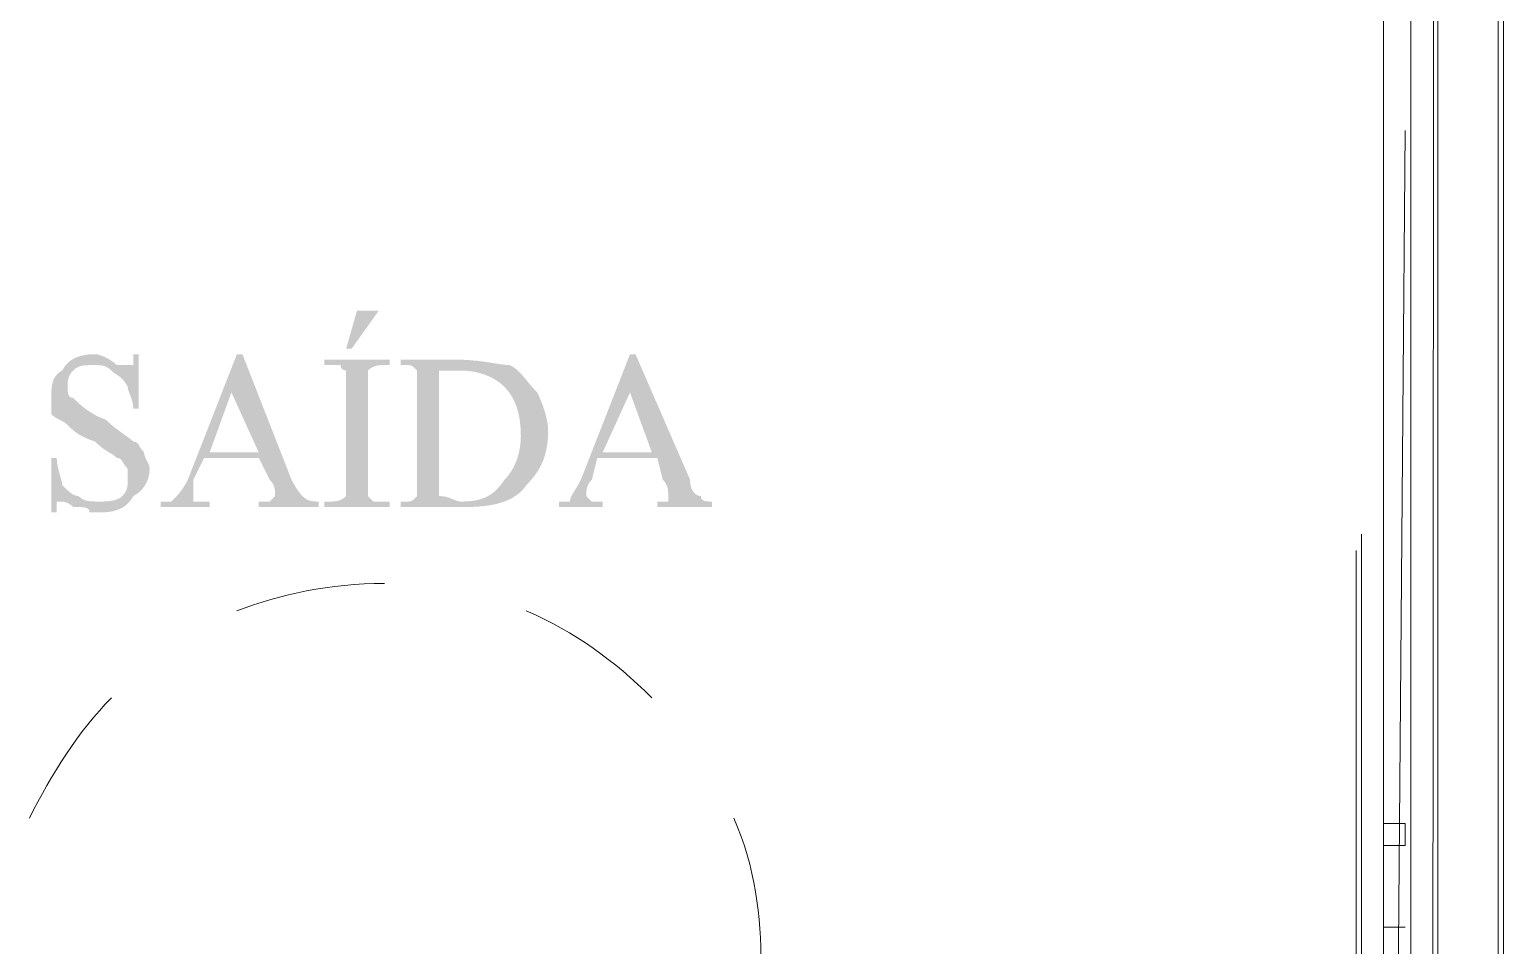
# Model space of a CAD drawing. Header units: metres. Extents: x 2999 to 3164, y 1641 to 1678.
# Drawn here: x 3006.2897 to 3006.7088, y 1650.4024 to 1650.6629 of the extents above; entities that cross this region are included whole.
import ezdxf

# ---------------------------------------------------------------- set-up
doc = ezdxf.new("R2010")
doc.units = ezdxf.units.M

msp = doc.modelspace()

# ---------------------------------------------------------------- hatches: boundary and pattern name
at = {"true_color": 0x000007}
h = msp.add_hatch(color=7, dxfattribs=at)
h.paths.add_polyline_path([(3006.32078, 1650.57053), (3006.32078, 1650.55501), (3006.31923, 1650.55501), (3006.31923, 1650.55501), (3006.31922, 1650.55539), (3006.3192, 1650.55575), (3006.31916, 1650.5561), (3006.31911, 1650.55644), (3006.31905, 1650.55676), (3006.31898, 1650.55707), (3006.31891, 1650.55737), (3006.31882, 1650.55765), (3006.31874, 1650.55793), (3006.31864, 1650.55819), (3006.31855, 1650.55845), (3006.31845, 1650.55869), (3006.31835, 1650.55893), (3006.31826, 1650.55916), (3006.31817, 1650.55939), (3006.31808, 1650.55961), (3006.31799, 1650.55982), (3006.31792, 1650.56003), (3006.31785, 1650.56023), (3006.31779, 1650.56043), (3006.31774, 1650.56063), (3006.31771, 1650.56083), (3006.31768, 1650.56102), (3006.31768, 1650.56122), (3006.31768, 1650.56122), (3006.31748, 1650.56159), (3006.31729, 1650.56193), (3006.31709, 1650.56224), (3006.3169, 1650.56253), (3006.31671, 1650.56279), (3006.31651, 1650.56303), (3006.31632, 1650.56326), (3006.31612, 1650.56346), (3006.31593, 1650.56364), (3006.31574, 1650.56382), (3006.31554, 1650.56398), (3006.31535, 1650.56413), (3006.31515, 1650.56427), (3006.31496, 1650.5644), (3006.31477, 1650.56454), (3006.31457, 1650.56466), (3006.31438, 1650.56479), (3006.31418, 1650.56493), (3006.31399, 1650.56506), (3006.3138, 1650.5652), (3006.3136, 1650.56535), (3006.31341, 1650.56551), (3006.31321, 1650.56569), (3006.31302, 1650.56587), (3006.31283, 1650.56606), (3006.31263, 1650.56623), (3006.31244, 1650.56638), (3006.31224, 1650.56653), (3006.31205, 1650.56665), (3006.31186, 1650.56677), (3006.31166, 1650.56687), (3006.31147, 1650.56696), (3006.31127, 1650.56704), (3006.31108, 1650.56712), (3006.31089, 1650.56718), (3006.31069, 1650.56723), (3006.3105, 1650.56727), (3006.3103, 1650.56731), (3006.31011, 1650.56734), (3006.30992, 1650.56737), (3006.30972, 1650.56739), (3006.30953, 1650.5674), (3006.30933, 1650.56741), (3006.30914, 1650.56742), (3006.30895, 1650.56742), (3006.30875, 1650.56742), (3006.30856, 1650.56742), (3006.30836, 1650.56742), (3006.30798, 1650.56742), (3006.30762, 1650.56742), (3006.30727, 1650.56742), (3006.30693, 1650.56742), (3006.30661, 1650.56741), (3006.3063, 1650.5674), (3006.30601, 1650.56739), (3006.30572, 1650.56737), (3006.30544, 1650.56734), (3006.30518, 1650.56731), (3006.30492, 1650.56727), (3006.30468, 1650.56723), (3006.30444, 1650.56718), (3006.30421, 1650.56712), (3006.30398, 1650.56704), (3006.30377, 1650.56696), (3006.30355, 1650.56687), (3006.30334, 1650.56677), (3006.30314, 1650.56665), (3006.30294, 1650.56653), (3006.30274, 1650.56638), (3006.30254, 1650.56623), (3006.30235, 1650.56606), (3006.30216, 1650.56587), (3006.30197, 1650.56568), (3006.3018, 1650.56548), (3006.30164, 1650.56529), (3006.3015, 1650.5651), (3006.30137, 1650.5649), (3006.30126, 1650.56471), (3006.30116, 1650.56451), (3006.30106, 1650.56432), (3006.30098, 1650.56413), (3006.30091, 1650.56393), (3006.30085, 1650.56374), (3006.3008, 1650.56354), (3006.30075, 1650.56335), (3006.30072, 1650.56316), (3006.30069, 1650.56296), (3006.30066, 1650.56277), (3006.30064, 1650.56257), (3006.30063, 1650.56238), (3006.30062, 1650.56219), (3006.30061, 1650.56199), (3006.30061, 1650.5618), (3006.3006, 1650.5616), (3006.3006, 1650.56141), (3006.3006, 1650.56122), (3006.3006, 1650.56102), (3006.3006, 1650.56083), (3006.30061, 1650.56064), (3006.30061, 1650.56045), (3006.30062, 1650.56026), (3006.30063, 1650.56008), (3006.30064, 1650.5599), (3006.30066, 1650.55972), (3006.30069, 1650.55955), (3006.30072, 1650.55939), (3006.30075, 1650.55923), (3006.3008, 1650.55908), (3006.30085, 1650.55894), (3006.30091, 1650.55881), (3006.30098, 1650.55869), (3006.30106, 1650.55857), (3006.30116, 1650.55847), (3006.30126, 1650.55838), (3006.30137, 1650.5583), (3006.3015, 1650.55823), (3006.30164, 1650.55818), (3006.3018, 1650.55814), (3006.30197, 1650.55812), (3006.30216, 1650.55811), (3006.30236, 1650.55791), (3006.30258, 1650.55769), (3006.30281, 1650.55746), (3006.30306, 1650.55722), (3006.30333, 1650.55697), (3006.30361, 1650.55671), (3006.30391, 1650.55644), (3006.30423, 1650.55616), (3006.30456, 1650.55588), (3006.3049, 1650.55559), (3006.30527, 1650.5553), (3006.30565, 1650.55501), (3006.30604, 1650.55472), (3006.30646, 1650.55443), (3006.30688, 1650.55414), (3006.30733, 1650.55386), (3006.30779, 1650.55358), (3006.30827, 1650.55331), (3006.30876, 1650.55305), (3006.30927, 1650.5528), (3006.30979, 1650.55255), (3006.31034, 1650.55232), (3006.31089, 1650.55211), (3006.31147, 1650.5519), (3006.31186, 1650.55152), (3006.31224, 1650.55116), (3006.31263, 1650.55081), (3006.31301, 1650.55047), (3006.31339, 1650.55015), (3006.31377, 1650.54984), (3006.31414, 1650.54955), (3006.31451, 1650.54926), (3006.31488, 1650.54899), (3006.31524, 1650.54872), (3006.31559, 1650.54847), (3006.31593, 1650.54822), (3006.31626, 1650.54798), (3006.31659, 1650.54775), (3006.31691, 1650.54752), (3006.31722, 1650.54731), (3006.31751, 1650.54709), (3006.3178, 1650.54688), (3006.31807, 1650.54668), (3006.31833, 1650.54648), (3006.31858, 1650.54628), (3006.31881, 1650.54609), (3006.31903, 1650.54589), (3006.31923, 1650.5457), (3006.31941, 1650.54569), (3006.31958, 1650.54567), (3006.31974, 1650.54563), (3006.31989, 1650.54557), (3006.32002, 1650.54551), (3006.32015, 1650.54543), (3006.32027, 1650.54534), (3006.32038, 1650.54524), (3006.32048, 1650.54512), (3006.32058, 1650.545), (3006.32068, 1650.54487), (3006.32078, 1650.54473), (3006.32088, 1650.54458), (3006.32097, 1650.54442), (3006.32108, 1650.54426), (3006.32118, 1650.54409), (3006.32129, 1650.54391), (3006.32141, 1650.54373), (3006.32154, 1650.54355), (3006.32167, 1650.54336), (3006.32182, 1650.54317), (3006.32197, 1650.54298), (3006.32214, 1650.54279), (3006.32233, 1650.54259), (3006.32234, 1650.5424), (3006.32236, 1650.5422), (3006.3224, 1650.54201), (3006.32245, 1650.54182), (3006.32251, 1650.54162), (3006.32257, 1650.54143), (3006.32265, 1650.54123), (3006.32273, 1650.54104), (3006.32282, 1650.54085), (3006.32291, 1650.54065), (3006.32301, 1650.54046), (3006.32311, 1650.54026), (3006.3232, 1650.54007), (3006.3233, 1650.53988), (3006.32339, 1650.53968), (3006.32348, 1650.53949), (3006.32356, 1650.53929), (3006.32364, 1650.5391), (3006.32371, 1650.53891), (3006.32377, 1650.53871), (3006.32382, 1650.53852), (3006.32385, 1650.53832), (3006.32388, 1650.53813), (3006.32388, 1650.53794), (3006.32387, 1650.53755), (3006.32385, 1650.53716), (3006.32381, 1650.53678), (3006.32375, 1650.53639), (3006.32368, 1650.53601), (3006.32359, 1650.53563), (3006.32349, 1650.53526), (3006.32337, 1650.53489), (3006.32323, 1650.53453), (3006.32307, 1650.53417), (3006.3229, 1650.53382), (3006.32272, 1650.53348), (3006.32252, 1650.53314), (3006.3223, 1650.53281), (3006.32206, 1650.5325), (3006.32181, 1650.53219), (3006.32155, 1650.53189), (3006.32126, 1650.53161), (3006.32097, 1650.53134), (3006.32065, 1650.53108), (3006.32032, 1650.53083), (3006.31997, 1650.5306), (3006.31961, 1650.53038), (3006.31923, 1650.53018), (3006.31903, 1650.5298), (3006.31881, 1650.52943), (3006.31857, 1650.52909), (3006.31832, 1650.52875), (3006.31806, 1650.52844), (3006.31777, 1650.52814), (3006.31747, 1650.52786), (3006.31716, 1650.52759), (3006.31683, 1650.52734), (3006.31648, 1650.52711), (3006.31612, 1650.52689), (3006.31574, 1650.52669), (3006.31534, 1650.5265), (3006.31493, 1650.52633), (3006.3145, 1650.52618), (3006.31405, 1650.52604), (3006.31359, 1650.52592), (3006.31312, 1650.52581), (3006.31262, 1650.52572), (3006.31211, 1650.52565), (3006.31159, 1650.52559), (3006.31105, 1650.52555), (3006.31049, 1650.52553), (3006.30992, 1650.52552), (3006.30973, 1650.52552), (3006.30956, 1650.52552), (3006.3094, 1650.52552), (3006.30925, 1650.52552), (3006.30912, 1650.52552), (3006.30899, 1650.52552), (3006.30888, 1650.52552), (3006.30877, 1650.52552), (3006.30866, 1650.52552), (3006.30856, 1650.52552), (3006.30846, 1650.52552), (3006.30836, 1650.52552), (3006.30827, 1650.52552), (3006.30817, 1650.52552), (3006.30807, 1650.52552), (3006.30796, 1650.52552), (3006.30785, 1650.52552), (3006.30773, 1650.52552), (3006.30761, 1650.52552), (3006.30747, 1650.52552), (3006.30733, 1650.52552), (3006.30717, 1650.52552), (3006.307, 1650.52552), (3006.30681, 1650.52552), (3006.3068, 1650.52571), (3006.30678, 1650.52588), (3006.30674, 1650.52603), (3006.30668, 1650.52618), (3006.30661, 1650.5263), (3006.30652, 1650.52642), (3006.30642, 1650.52652), (3006.30629, 1650.52661), (3006.30616, 1650.52669), (3006.306, 1650.52677), (3006.30583, 1650.52683), (3006.30565, 1650.52688), (3006.30545, 1650.52692), (3006.30523, 1650.52696), (3006.30499, 1650.52699), (3006.30474, 1650.52702), (3006.30448, 1650.52703), (3006.30419, 1650.52705), (3006.30389, 1650.52706), (3006.30358, 1650.52707), (3006.30325, 1650.52707), (3006.3029, 1650.52707), (3006.30254, 1650.52707), (3006.30216, 1650.52707), (3006.30196, 1650.52726), (3006.30177, 1650.52743), (3006.30158, 1650.52759), (3006.30139, 1650.52773), (3006.3012, 1650.52786), (3006.30102, 1650.52797), (3006.30084, 1650.52807), (3006.30066, 1650.52817), (3006.30049, 1650.52825), (3006.30033, 1650.52832), (3006.30017, 1650.52838), (3006.30002, 1650.52843), (3006.29988, 1650.52848), (3006.29975, 1650.52851), (3006.29962, 1650.52854), (3006.29951, 1650.52857), (3006.29941, 1650.52859), (3006.29932, 1650.5286), (3006.29924, 1650.52861), (3006.29917, 1650.52862), (3006.29912, 1650.52862), (3006.29908, 1650.52862), (3006.29906, 1650.52863), (3006.29905, 1650.52863), (3006.29904, 1650.52863), (3006.29902, 1650.52863), (3006.29899, 1650.52863), (3006.29894, 1650.52863), (3006.29888, 1650.52863), (3006.29881, 1650.52863), (3006.29873, 1650.52863), (3006.29865, 1650.52863), (3006.29856, 1650.52863), (3006.29847, 1650.52863), (3006.29837, 1650.52863), (3006.29828, 1650.52863), (3006.29818, 1650.52863), (3006.29808, 1650.52863), (3006.29799, 1650.52863), (3006.2979, 1650.52863), (3006.29782, 1650.52863), (3006.29774, 1650.52863), (3006.29767, 1650.52863), (3006.29761, 1650.52863), (3006.29757, 1650.52863), (3006.29753, 1650.52863), (3006.29751, 1650.52863), (3006.2975, 1650.52863), (3006.2975, 1650.52844), (3006.2975, 1650.52827), (3006.2975, 1650.52811), (3006.2975, 1650.52796), (3006.2975, 1650.52783), (3006.2975, 1650.5277), (3006.2975, 1650.52759), (3006.2975, 1650.52748), (3006.2975, 1650.52737), (3006.2975, 1650.52727), (3006.2975, 1650.52717), (3006.2975, 1650.52707), (3006.2975, 1650.52698), (3006.2975, 1650.52688), (3006.2975, 1650.52678), (3006.2975, 1650.52667), (3006.2975, 1650.52656), (3006.2975, 1650.52644), (3006.2975, 1650.52632), (3006.2975, 1650.52618), (3006.2975, 1650.52604), (3006.2975, 1650.52588), (3006.2975, 1650.52571), (3006.2975, 1650.52552), (3006.29595, 1650.52552), (3006.29595, 1650.54104), (3006.2975, 1650.54104), (3006.2975, 1650.54104), (3006.29751, 1650.54065), (3006.29753, 1650.54027), (3006.29757, 1650.53988), (3006.29761, 1650.5395), (3006.29767, 1650.53911), (3006.29774, 1650.53874), (3006.29782, 1650.53836), (3006.2979, 1650.53799), (3006.29799, 1650.53763), (3006.29808, 1650.53727), (3006.29818, 1650.53692), (3006.29828, 1650.53658), (3006.29837, 1650.53624), (3006.29847, 1650.53592), (3006.29856, 1650.5356), (3006.29865, 1650.53529), (3006.29873, 1650.535), (3006.29881, 1650.53471), (3006.29888, 1650.53444), (3006.29894, 1650.53418), (3006.29899, 1650.53393), (3006.29902, 1650.5337), (3006.29904, 1650.53348), (3006.29905, 1650.53328), (3006.29905, 1650.53328), (3006.29925, 1650.53309), (3006.29944, 1650.53289), (3006.29963, 1650.5327), (3006.29983, 1650.53251), (3006.30002, 1650.53233), (3006.30022, 1650.53214), (3006.30041, 1650.53196), (3006.3006, 1650.53179), (3006.3008, 1650.53162), (3006.30099, 1650.53145), (3006.30119, 1650.5313), (3006.30138, 1650.53115), (3006.30157, 1650.53101), (3006.30177, 1650.53087), (3006.30196, 1650.53075), (3006.30216, 1650.53064), (3006.30235, 1650.53053), (3006.30254, 1650.53044), (3006.30274, 1650.53037), (3006.30293, 1650.5303), (3006.30313, 1650.53025), (3006.30332, 1650.53021), (3006.30351, 1650.53019), (3006.30371, 1650.53018), (3006.3039, 1650.52999), (3006.3041, 1650.52982), (3006.30429, 1650.52966), (3006.30449, 1650.52952), (3006.30469, 1650.5294), (3006.3049, 1650.52928), (3006.3051, 1650.52918), (3006.30532, 1650.52909), (3006.30554, 1650.529), (3006.30576, 1650.52893), (3006.30599, 1650.52887), (3006.30623, 1650.52882), (3006.30648, 1650.52877), (3006.30673, 1650.52874), (3006.307, 1650.52871), (3006.30727, 1650.52868), (3006.30756, 1650.52866), (3006.30785, 1650.52865), (3006.30816, 1650.52864), (3006.30849, 1650.52863), (3006.30882, 1650.52863), (3006.30917, 1650.52863), (3006.30954, 1650.52863), (3006.30992, 1650.52863), (3006.31012, 1650.52863), (3006.31033, 1650.52863), (3006.31056, 1650.52863), (3006.31081, 1650.52863), (3006.31106, 1650.52864), (3006.31132, 1650.52865), (3006.31159, 1650.52866), (3006.31187, 1650.52868), (3006.31215, 1650.52871), (3006.31244, 1650.52874), (3006.31273, 1650.52877), (3006.31302, 1650.52882), (3006.31331, 1650.52887), (3006.3136, 1650.52893), (3006.31389, 1650.529), (3006.31417, 1650.52909), (3006.31445, 1650.52918), (3006.31472, 1650.52928), (3006.31498, 1650.5294), (3006.31523, 1650.52952), (3006.31547, 1650.52966), (3006.3157, 1650.52982), (3006.31592, 1650.52999), (3006.31612, 1650.53018), (3006.31631, 1650.53037), (3006.31648, 1650.53057), (3006.31664, 1650.53076), (3006.31678, 1650.53095), (3006.31691, 1650.53115), (3006.31702, 1650.53134), (3006.31712, 1650.53154), (3006.31722, 1650.53173), (3006.3173, 1650.53192), (3006.31737, 1650.53212), (3006.31743, 1650.53231), (3006.31748, 1650.53251), (3006.31753, 1650.5327), (3006.31756, 1650.53289), (3006.31759, 1650.53309), (3006.31762, 1650.53328), (3006.31764, 1650.53348), (3006.31765, 1650.53367), (3006.31766, 1650.53386), (3006.31767, 1650.53406), (3006.31767, 1650.53425), (3006.31767, 1650.53444), (3006.31768, 1650.53464), (3006.31768, 1650.53483), (3006.31768, 1650.53503), (3006.31768, 1650.53522), (3006.31768, 1650.53541), (3006.31768, 1650.5356), (3006.31768, 1650.53579), (3006.31768, 1650.53597), (3006.31768, 1650.53615), (3006.31768, 1650.53633), (3006.31768, 1650.5365), (3006.31768, 1650.53666), (3006.31768, 1650.53682), (3006.31768, 1650.53697), (3006.31768, 1650.53711), (3006.31768, 1650.53724), (3006.31768, 1650.53736), (3006.31768, 1650.53748), (3006.31768, 1650.53758), (3006.31768, 1650.53767), (3006.31768, 1650.53775), (3006.31768, 1650.53781), (3006.31768, 1650.53787), (3006.31768, 1650.53791), (3006.31768, 1650.53793), (3006.31768, 1650.53794), (3006.31749, 1650.53813), (3006.31732, 1650.53832), (3006.31716, 1650.53852), (3006.31701, 1650.53871), (3006.31688, 1650.53889), (3006.31675, 1650.53908), (3006.31664, 1650.53926), (3006.31653, 1650.53943), (3006.31642, 1650.5396), (3006.31632, 1650.53976), (3006.31622, 1650.53992), (3006.31612, 1650.54007), (3006.31603, 1650.54021), (3006.31593, 1650.54034), (3006.31583, 1650.54047), (3006.31572, 1650.54058), (3006.31561, 1650.54068), (3006.31549, 1650.54077), (3006.31537, 1650.54085), (3006.31523, 1650.54092), (3006.31509, 1650.54097), (3006.31493, 1650.54101), (3006.31476, 1650.54103), (3006.31457, 1650.54104), (3006.31438, 1650.54123), (3006.31418, 1650.5414), (3006.31399, 1650.54156), (3006.31379, 1650.54171), (3006.31359, 1650.54185), (3006.31338, 1650.54199), (3006.31317, 1650.54212), (3006.31296, 1650.54225), (3006.31274, 1650.54238), (3006.31252, 1650.54251), (3006.31229, 1650.54264), (3006.31205, 1650.54279), (3006.3118, 1650.54294), (3006.31155, 1650.5431), (3006.31128, 1650.54327), (3006.31101, 1650.54345), (3006.31072, 1650.54366), (3006.31042, 1650.54388), (3006.31012, 1650.54412), (3006.30979, 1650.54438), (3006.30946, 1650.54467), (3006.30911, 1650.54498), (3006.30874, 1650.54532), (3006.30836, 1650.5457), (3006.3078, 1650.54589), (3006.30726, 1650.54608), (3006.30676, 1650.54628), (3006.30628, 1650.54647), (3006.30583, 1650.54667), (3006.30541, 1650.54686), (3006.305, 1650.54705), (3006.30463, 1650.54725), (3006.30427, 1650.54744), (3006.30394, 1650.54764), (3006.30362, 1650.54783), (3006.30332, 1650.54802), (3006.30304, 1650.54822), (3006.30277, 1650.54841), (3006.30251, 1650.54861), (3006.30227, 1650.5488), (3006.30204, 1650.54899), (3006.30182, 1650.54919), (3006.3016, 1650.54938), (3006.30139, 1650.54958), (3006.30119, 1650.54977), (3006.30099, 1650.54996), (3006.3008, 1650.55016), (3006.3006, 1650.55035), (3006.30041, 1650.55054), (3006.30022, 1650.55071), (3006.30002, 1650.55087), (3006.29983, 1650.55101), (3006.29963, 1650.55115), (3006.29944, 1650.55127), (3006.29925, 1650.55139), (3006.29905, 1650.5515), (3006.29886, 1650.55161), (3006.29866, 1650.55171), (3006.29847, 1650.55181), (3006.29828, 1650.5519), (3006.29808, 1650.552), (3006.29789, 1650.5521), (3006.29769, 1650.5522), (3006.2975, 1650.55231), (3006.29731, 1650.55242), (3006.29711, 1650.55253), (3006.29692, 1650.55266), (3006.29672, 1650.5528), (3006.29653, 1650.55294), (3006.29634, 1650.5531), (3006.29614, 1650.55327), (3006.29595, 1650.55346), (3006.29595, 1650.55365), (3006.29595, 1650.55384), (3006.29595, 1650.55404), (3006.29595, 1650.55423), (3006.29595, 1650.55443), (3006.29595, 1650.55462), (3006.29595, 1650.55481), (3006.29595, 1650.55501), (3006.29595, 1650.5552), (3006.29595, 1650.5554), (3006.29595, 1650.55559), (3006.29595, 1650.55578), (3006.29595, 1650.55598), (3006.29595, 1650.55617), (3006.29595, 1650.55637), (3006.29595, 1650.55656), (3006.29595, 1650.55675), (3006.29595, 1650.55695), (3006.29595, 1650.55714), (3006.29595, 1650.55734), (3006.29595, 1650.55753), (3006.29595, 1650.55772), (3006.29595, 1650.55792), (3006.29595, 1650.55811), (3006.29595, 1650.5585), (3006.29595, 1650.55889), (3006.29595, 1650.55927), (3006.29596, 1650.55966), (3006.29598, 1650.56004), (3006.296, 1650.56042), (3006.29602, 1650.56079), (3006.29606, 1650.56116), (3006.29611, 1650.56152), (3006.29617, 1650.56188), (3006.29625, 1650.56223), (3006.29634, 1650.56257), (3006.29644, 1650.56291), (3006.29656, 1650.56324), (3006.29671, 1650.56355), (3006.29687, 1650.56386), (3006.29705, 1650.56416), (3006.29726, 1650.56444), (3006.29749, 1650.56471), (3006.29774, 1650.56497), (3006.29803, 1650.56522), (3006.29834, 1650.56545), (3006.29868, 1650.56567), (3006.29905, 1650.56587), (3006.29925, 1650.56625), (3006.29947, 1650.56662), (3006.29971, 1650.56696), (3006.29996, 1650.56729), (3006.30022, 1650.56761), (3006.30051, 1650.56791), (3006.30081, 1650.56819), (3006.30112, 1650.56846), (3006.30145, 1650.56871), (3006.3018, 1650.56894), (3006.30216, 1650.56916), (3006.30254, 1650.56936), (3006.30294, 1650.56955), (3006.30335, 1650.56972), (3006.30378, 1650.56987), (3006.30423, 1650.57001), (3006.30469, 1650.57013), (3006.30516, 1650.57024), (3006.30566, 1650.57033), (3006.30616, 1650.5704), (3006.30669, 1650.57046), (3006.30723, 1650.5705), (3006.30779, 1650.57052), (3006.30836, 1650.57053), (3006.30857, 1650.57052), (3006.30878, 1650.5705), (3006.30901, 1650.57046), (3006.30925, 1650.57041), (3006.30951, 1650.57034), (3006.30977, 1650.57026), (3006.31004, 1650.57017), (3006.31032, 1650.57007), (3006.3106, 1650.56995), (3006.31089, 1650.56983), (3006.31118, 1650.5697), (3006.31147, 1650.56956), (3006.31176, 1650.56941), (3006.31205, 1650.56925), (3006.31233, 1650.56909), (3006.31262, 1650.56892), (3006.31289, 1650.56874), (3006.31316, 1650.56856), (3006.31343, 1650.56838), (3006.31368, 1650.56819), (3006.31392, 1650.568), (3006.31415, 1650.56781), (3006.31437, 1650.56762), (3006.31457, 1650.56742), (3006.31476, 1650.56742), (3006.31493, 1650.56742), (3006.31509, 1650.56742), (3006.31523, 1650.56742), (3006.31537, 1650.56742), (3006.31549, 1650.56742), (3006.31561, 1650.56742), (3006.31572, 1650.56742), (3006.31583, 1650.56742), (3006.31593, 1650.56742), (3006.31603, 1650.56742), (3006.31612, 1650.56742), (3006.31622, 1650.56742), (3006.31632, 1650.56742), (3006.31642, 1650.56742), (3006.31653, 1650.56742), (3006.31664, 1650.56742), (3006.31675, 1650.56742), (3006.31688, 1650.56742), (3006.31701, 1650.56742), (3006.31716, 1650.56742), (3006.31732, 1650.56742), (3006.31749, 1650.56742), (3006.31768, 1650.56742), (3006.31768, 1650.56742), (3006.31768, 1650.56742), (3006.31768, 1650.56742), (3006.31768, 1650.56742), (3006.31769, 1650.56742), (3006.3177, 1650.56742), (3006.31771, 1650.56742), (3006.31773, 1650.56742), (3006.31776, 1650.56742), (3006.31779, 1650.56742), (3006.31782, 1650.56742), (3006.31787, 1650.56742), (3006.31792, 1650.56742), (3006.31798, 1650.56742), (3006.31805, 1650.56742), (3006.31814, 1650.56742), (3006.31823, 1650.56742), (3006.31833, 1650.56742), (3006.31845, 1650.56742), (3006.31857, 1650.56742), (3006.31871, 1650.56742), (3006.31887, 1650.56742), (3006.31904, 1650.56742), (3006.31923, 1650.56742), (3006.31923, 1650.56743), (3006.31923, 1650.56746), (3006.31923, 1650.56749), (3006.31923, 1650.56755), (3006.31923, 1650.56761), (3006.31923, 1650.56769), (3006.31923, 1650.56778), (3006.31923, 1650.56788), (3006.31923, 1650.568), (3006.31923, 1650.56812), (3006.31923, 1650.56825), (3006.31923, 1650.56839), (3006.31923, 1650.56854), (3006.31923, 1650.5687), (3006.31923, 1650.56886), (3006.31923, 1650.56903), (3006.31923, 1650.56921), (3006.31923, 1650.56939), (3006.31923, 1650.56957), (3006.31923, 1650.56976), (3006.31923, 1650.56995), (3006.31923, 1650.57014), (3006.31923, 1650.57033), (3006.31923, 1650.57053), (3006.32078, 1650.57053), (3006.31923, 1650.57053)])
h.paths.add_polyline_path([(3006.35492, 1650.54104), (3006.3394, 1650.54104), (3006.3363, 1650.53483), (3006.3363, 1650.53483), (3006.3363, 1650.53464), (3006.3363, 1650.53444), (3006.3363, 1650.53425), (3006.3363, 1650.53406), (3006.3363, 1650.53386), (3006.3363, 1650.53367), (3006.3363, 1650.53348), (3006.3363, 1650.53328), (3006.3363, 1650.53309), (3006.3363, 1650.53289), (3006.3363, 1650.5327), (3006.3363, 1650.53251), (3006.3363, 1650.53231), (3006.3363, 1650.53212), (3006.3363, 1650.53192), (3006.3363, 1650.53173), (3006.3363, 1650.53154), (3006.3363, 1650.53134), (3006.3363, 1650.53115), (3006.3363, 1650.53095), (3006.3363, 1650.53076), (3006.3363, 1650.53057), (3006.3363, 1650.53037), (3006.3363, 1650.53018), (3006.3363, 1650.53018), (3006.3363, 1650.53018), (3006.3363, 1650.53018), (3006.3363, 1650.53017), (3006.3363, 1650.53017), (3006.3363, 1650.53016), (3006.3363, 1650.53015), (3006.3363, 1650.53014), (3006.3363, 1650.53012), (3006.3363, 1650.5301), (3006.3363, 1650.53006), (3006.3363, 1650.53003), (3006.3363, 1650.52998), (3006.3363, 1650.52993), (3006.3363, 1650.52987), (3006.3363, 1650.5298), (3006.3363, 1650.52972), (3006.3363, 1650.52963), (3006.3363, 1650.52952), (3006.3363, 1650.52941), (3006.3363, 1650.52928), (3006.3363, 1650.52914), (3006.3363, 1650.52898), (3006.3363, 1650.52881), (3006.3363, 1650.52863), (3006.33648, 1650.52863), (3006.33666, 1650.52863), (3006.33682, 1650.52863), (3006.33697, 1650.52863), (3006.33711, 1650.52863), (3006.33724, 1650.52863), (3006.33738, 1650.52863), (3006.33751, 1650.52863), (3006.33764, 1650.52863), (3006.33777, 1650.52863), (3006.3379, 1650.52863), (3006.33804, 1650.52863), (3006.33819, 1650.52863), (3006.33835, 1650.52863), (3006.33853, 1650.52863), (3006.33871, 1650.52863), (3006.33892, 1650.52863), (3006.33914, 1650.52863), (3006.33938, 1650.52863), (3006.33964, 1650.52863), (3006.33993, 1650.52863), (3006.34024, 1650.52863), (3006.34058, 1650.52863), (3006.34095, 1650.52863), (3006.34095, 1650.52707), (3006.32699, 1650.52707), (3006.32699, 1650.52863), (3006.32699, 1650.52863), (3006.32718, 1650.52863), (3006.32737, 1650.52863), (3006.32757, 1650.52863), (3006.32776, 1650.52863), (3006.32794, 1650.52863), (3006.32813, 1650.52863), (3006.32831, 1650.52863), (3006.32848, 1650.52863), (3006.32865, 1650.52863), (3006.32881, 1650.52863), (3006.32897, 1650.52863), (3006.32912, 1650.52863), (3006.32926, 1650.52863), (3006.32939, 1650.52863), (3006.32952, 1650.52863), (3006.32963, 1650.52863), (3006.32973, 1650.52863), (3006.32982, 1650.52863), (3006.3299, 1650.52863), (3006.32997, 1650.52863), (3006.33002, 1650.52863), (3006.33006, 1650.52863), (3006.33008, 1650.52863), (3006.33009, 1650.52863), (3006.33009, 1650.52863), (3006.33028, 1650.52882), (3006.33048, 1650.52901), (3006.33067, 1650.52921), (3006.33087, 1650.52941), (3006.33106, 1650.52961), (3006.33125, 1650.52981), (3006.33145, 1650.53002), (3006.33164, 1650.53023), (3006.33184, 1650.53045), (3006.33203, 1650.53068), (3006.33222, 1650.53091), (3006.33242, 1650.53115), (3006.33261, 1650.53139), (3006.33281, 1650.53165), (3006.333, 1650.53191), (3006.33319, 1650.53219), (3006.33339, 1650.53247), (3006.33358, 1650.53277), (3006.33378, 1650.53308), (3006.33397, 1650.5334), (3006.33416, 1650.53374), (3006.33436, 1650.53409), (3006.33455, 1650.53445), (3006.33475, 1650.53483), (3006.34871, 1650.57053), (3006.35027, 1650.57053), (3006.36423, 1650.53483), (3006.36423, 1650.53483), (3006.36443, 1650.53445), (3006.36462, 1650.53409), (3006.36481, 1650.53374), (3006.365, 1650.53341), (3006.36519, 1650.5331), (3006.36537, 1650.5328), (3006.36555, 1650.53251), (3006.36573, 1650.53225), (3006.3659, 1650.532), (3006.36606, 1650.53176), (3006.36622, 1650.53154), (3006.36637, 1650.53134), (3006.36651, 1650.53116), (3006.36664, 1650.53099), (3006.36676, 1650.53083), (3006.36688, 1650.53069), (3006.36698, 1650.53057), (3006.36707, 1650.53047), (3006.36715, 1650.53038), (3006.36722, 1650.53031), (3006.36727, 1650.53025), (3006.36731, 1650.53021), (3006.36733, 1650.53019), (3006.36734, 1650.53018), (3006.36734, 1650.53018), (3006.36753, 1650.52999), (3006.36773, 1650.52982), (3006.36792, 1650.52966), (3006.36811, 1650.52952), (3006.36831, 1650.5294), (3006.3685, 1650.52928), (3006.3687, 1650.52918), (3006.36889, 1650.52909), (3006.36908, 1650.529), (3006.36928, 1650.52893), (3006.36947, 1650.52887), (3006.36967, 1650.52882), (3006.36986, 1650.52877), (3006.37005, 1650.52874), (3006.37025, 1650.52871), (3006.37044, 1650.52868), (3006.37064, 1650.52866), (3006.37083, 1650.52865), (3006.37102, 1650.52864), (3006.37122, 1650.52863), (3006.37141, 1650.52863), (3006.37161, 1650.52863), (3006.3718, 1650.52863), (3006.37199, 1650.52863), (3006.37199, 1650.52707), (3006.35492, 1650.52707), (3006.35492, 1650.52863), (3006.35492, 1650.52863), (3006.35512, 1650.52863), (3006.35531, 1650.52863), (3006.3555, 1650.52863), (3006.35569, 1650.52863), (3006.35588, 1650.52863), (3006.35606, 1650.52863), (3006.35624, 1650.52863), (3006.35642, 1650.52863), (3006.35659, 1650.52863), (3006.35675, 1650.52863), (3006.35691, 1650.52863), (3006.35706, 1650.52863), (3006.3572, 1650.52863), (3006.35733, 1650.52863), (3006.35745, 1650.52863), (3006.35757, 1650.52863), (3006.35767, 1650.52863), (3006.35776, 1650.52863), (3006.35784, 1650.52863), (3006.3579, 1650.52863), (3006.35796, 1650.52863), (3006.35799, 1650.52863), (3006.35802, 1650.52863), (3006.35803, 1650.52863), (3006.35803, 1650.52863), (3006.35821, 1650.52881), (3006.35838, 1650.52898), (3006.35854, 1650.52914), (3006.35868, 1650.52928), (3006.35881, 1650.52941), (3006.35892, 1650.52952), (3006.35903, 1650.52963), (3006.35912, 1650.52972), (3006.3592, 1650.5298), (3006.35927, 1650.52987), (3006.35933, 1650.52993), (3006.35938, 1650.52998), (3006.35943, 1650.53003), (3006.35947, 1650.53006), (3006.3595, 1650.5301), (3006.35952, 1650.53012), (3006.35954, 1650.53014), (3006.35955, 1650.53015), (3006.35956, 1650.53016), (3006.35957, 1650.53017), (3006.35957, 1650.53017), (3006.35958, 1650.53018), (3006.35958, 1650.53018), (3006.35958, 1650.53018), (3006.35958, 1650.53037), (3006.35958, 1650.53057), (3006.35957, 1650.53076), (3006.35957, 1650.53095), (3006.35956, 1650.53115), (3006.35955, 1650.53134), (3006.35954, 1650.53154), (3006.35952, 1650.53173), (3006.3595, 1650.53192), (3006.35947, 1650.53212), (3006.35943, 1650.53231), (3006.35938, 1650.53251), (3006.35933, 1650.5327), (3006.35927, 1650.53289), (3006.3592, 1650.53309), (3006.35912, 1650.53328), (3006.35903, 1650.53348), (3006.35892, 1650.53367), (3006.35881, 1650.53386), (3006.35868, 1650.53406), (3006.35854, 1650.53425), (3006.35838, 1650.53444), (3006.35821, 1650.53464), (3006.35803, 1650.53483), (3006.35492, 1650.54104), (3006.35803, 1650.53483)])
h.paths.add_polyline_path([(3006.35492, 1650.54259), (3006.34716, 1650.55966), (3006.34095, 1650.54259), (3006.35492, 1650.54259), (3006.34095, 1650.54259)])
h.paths.add_polyline_path([(3006.39217, 1650.52863), (3006.39217, 1650.52707), (3006.37355, 1650.52707), (3006.37355, 1650.52863), (3006.3751, 1650.52863), (3006.3751, 1650.52863), (3006.37529, 1650.52863), (3006.37549, 1650.52863), (3006.37568, 1650.52863), (3006.37587, 1650.52863), (3006.37607, 1650.52864), (3006.37626, 1650.52865), (3006.37646, 1650.52866), (3006.37665, 1650.52868), (3006.37684, 1650.52871), (3006.37704, 1650.52874), (3006.37723, 1650.52877), (3006.37743, 1650.52882), (3006.37762, 1650.52887), (3006.37781, 1650.52893), (3006.37801, 1650.529), (3006.3782, 1650.52909), (3006.3784, 1650.52918), (3006.37859, 1650.52928), (3006.37878, 1650.5294), (3006.37898, 1650.52952), (3006.37917, 1650.52966), (3006.37937, 1650.52982), (3006.37956, 1650.52999), (3006.37975, 1650.53018), (3006.37975, 1650.53018), (3006.37975, 1650.53019), (3006.37975, 1650.53021), (3006.37975, 1650.53025), (3006.37975, 1650.53031), (3006.37975, 1650.53038), (3006.37975, 1650.53047), (3006.37975, 1650.53057), (3006.37975, 1650.53069), (3006.37975, 1650.53083), (3006.37975, 1650.53099), (3006.37975, 1650.53116), (3006.37975, 1650.53134), (3006.37975, 1650.53154), (3006.37975, 1650.53176), (3006.37975, 1650.532), (3006.37975, 1650.53225), (3006.37975, 1650.53251), (3006.37975, 1650.5328), (3006.37975, 1650.5331), (3006.37975, 1650.53341), (3006.37975, 1650.53374), (3006.37975, 1650.53409), (3006.37975, 1650.53445), (3006.37975, 1650.53483), (3006.37975, 1650.56122), (3006.37975, 1650.56122), (3006.37975, 1650.56141), (3006.37975, 1650.5616), (3006.37975, 1650.5618), (3006.37975, 1650.56199), (3006.37975, 1650.56219), (3006.37975, 1650.56238), (3006.37975, 1650.56257), (3006.37975, 1650.56277), (3006.37975, 1650.56296), (3006.37975, 1650.56316), (3006.37975, 1650.56335), (3006.37975, 1650.56354), (3006.37975, 1650.56374), (3006.37975, 1650.56393), (3006.37975, 1650.56413), (3006.37975, 1650.56432), (3006.37975, 1650.56451), (3006.37975, 1650.56471), (3006.37975, 1650.5649), (3006.37975, 1650.5651), (3006.37975, 1650.56529), (3006.37975, 1650.56548), (3006.37975, 1650.56568), (3006.37975, 1650.56587), (3006.37975, 1650.56587), (3006.37975, 1650.56587), (3006.37972, 1650.56587), (3006.37969, 1650.56587), (3006.37964, 1650.56588), (3006.37958, 1650.56589), (3006.37951, 1650.5659), (3006.37943, 1650.56591), (3006.37935, 1650.56593), (3006.37926, 1650.56595), (3006.37917, 1650.56598), (3006.37907, 1650.56602), (3006.37898, 1650.56607), (3006.37888, 1650.56612), (3006.37878, 1650.56618), (3006.37869, 1650.56625), (3006.3786, 1650.56633), (3006.37852, 1650.56642), (3006.37844, 1650.56653), (3006.37838, 1650.56664), (3006.37832, 1650.56677), (3006.37827, 1650.56691), (3006.37823, 1650.56707), (3006.37821, 1650.56724), (3006.3782, 1650.56742), (3006.37802, 1650.56742), (3006.37784, 1650.56742), (3006.37769, 1650.56742), (3006.37754, 1650.56742), (3006.37741, 1650.56742), (3006.37728, 1650.56742), (3006.37716, 1650.56742), (3006.37705, 1650.56742), (3006.37695, 1650.56742), (3006.37684, 1650.56742), (3006.37675, 1650.56742), (3006.37665, 1650.56742), (3006.37655, 1650.56742), (3006.37645, 1650.56742), (3006.37635, 1650.56742), (3006.37625, 1650.56742), (3006.37614, 1650.56742), (3006.37602, 1650.56742), (3006.37589, 1650.56742), (3006.37576, 1650.56742), (3006.37561, 1650.56742), (3006.37545, 1650.56742), (3006.37528, 1650.56742), (3006.3751, 1650.56742), (3006.37355, 1650.56742), (3006.37355, 1650.56898), (3006.39217, 1650.56898), (3006.39217, 1650.56742), (3006.39062, 1650.56742), (3006.39062, 1650.56742), (3006.39042, 1650.56742), (3006.39023, 1650.56742), (3006.39003, 1650.56742), (3006.38984, 1650.56742), (3006.38965, 1650.56741), (3006.38945, 1650.5674), (3006.38926, 1650.56739), (3006.38906, 1650.56737), (3006.38887, 1650.56734), (3006.38868, 1650.56731), (3006.38848, 1650.56727), (3006.38829, 1650.56723), (3006.38809, 1650.56718), (3006.3879, 1650.56712), (3006.38771, 1650.56704), (3006.38751, 1650.56696), (3006.38732, 1650.56687), (3006.38712, 1650.56677), (3006.38693, 1650.56665), (3006.38674, 1650.56653), (3006.38654, 1650.56638), (3006.38635, 1650.56623), (3006.38615, 1650.56606), (3006.38596, 1650.56587), (3006.38596, 1650.56587), (3006.38596, 1650.56586), (3006.38596, 1650.56584), (3006.38596, 1650.5658), (3006.38596, 1650.56574), (3006.38596, 1650.56567), (3006.38596, 1650.56558), (3006.38596, 1650.56548), (3006.38596, 1650.56535), (3006.38596, 1650.56522), (3006.38596, 1650.56506), (3006.38596, 1650.56489), (3006.38596, 1650.56471), (3006.38596, 1650.56451), (3006.38596, 1650.56429), (3006.38596, 1650.56405), (3006.38596, 1650.5638), (3006.38596, 1650.56354), (3006.38596, 1650.56325), (3006.38596, 1650.56295), (3006.38596, 1650.56264), (3006.38596, 1650.56231), (3006.38596, 1650.56196), (3006.38596, 1650.5616), (3006.38596, 1650.56122), (3006.38596, 1650.53483), (3006.38596, 1650.53483), (3006.38596, 1650.53445), (3006.38596, 1650.53409), (3006.38596, 1650.53374), (3006.38596, 1650.53341), (3006.38596, 1650.5331), (3006.38596, 1650.5328), (3006.38596, 1650.53251), (3006.38596, 1650.53225), (3006.38596, 1650.532), (3006.38596, 1650.53176), (3006.38596, 1650.53154), (3006.38596, 1650.53134), (3006.38596, 1650.53116), (3006.38596, 1650.53099), (3006.38596, 1650.53083), (3006.38596, 1650.53069), (3006.38596, 1650.53057), (3006.38596, 1650.53047), (3006.38596, 1650.53038), (3006.38596, 1650.53031), (3006.38596, 1650.53025), (3006.38596, 1650.53021), (3006.38596, 1650.53019), (3006.38596, 1650.53018), (3006.38596, 1650.53018), (3006.38597, 1650.53017), (3006.38599, 1650.53015), (3006.38603, 1650.53011), (3006.38608, 1650.53006), (3006.38613, 1650.53), (3006.3862, 1650.52993), (3006.38628, 1650.52986), (3006.38636, 1650.52977), (3006.38645, 1650.52969), (3006.38654, 1650.52959), (3006.38664, 1650.5295), (3006.38674, 1650.5294), (3006.38683, 1650.5293), (3006.38693, 1650.52921), (3006.38702, 1650.52912), (3006.38711, 1650.52903), (3006.38719, 1650.52894), (3006.38727, 1650.52887), (3006.38734, 1650.5288), (3006.3874, 1650.52874), (3006.38745, 1650.52869), (3006.38748, 1650.52866), (3006.3875, 1650.52863), (3006.38751, 1650.52863), (3006.3877, 1650.52863), (3006.38787, 1650.52863), (3006.38803, 1650.52863), (3006.38817, 1650.52863), (3006.38831, 1650.52863), (3006.38843, 1650.52863), (3006.38855, 1650.52863), (3006.38866, 1650.52863), (3006.38877, 1650.52863), (3006.38887, 1650.52863), (3006.38897, 1650.52863), (3006.38906, 1650.52863), (3006.38916, 1650.52863), (3006.38926, 1650.52863), (3006.38936, 1650.52863), (3006.38947, 1650.52863), (3006.38958, 1650.52863), (3006.3897, 1650.52863), (3006.38982, 1650.52863), (3006.38996, 1650.52863), (3006.3901, 1650.52863), (3006.39026, 1650.52863), (3006.39043, 1650.52863), (3006.39062, 1650.52863), (3006.39217, 1650.52863), (3006.39062, 1650.52863)])
h.paths.add_polyline_path([(3006.38906, 1650.58294), (3006.38131, 1650.57208), (3006.37975, 1650.57208), (3006.38286, 1650.58294), (3006.38906, 1650.58294), (3006.38286, 1650.58294)])
h.paths.add_polyline_path([(3006.39527, 1650.52707), (3006.39527, 1650.52863), (3006.39682, 1650.52863), (3006.39682, 1650.52863), (3006.39701, 1650.52863), (3006.39718, 1650.52863), (3006.39734, 1650.52863), (3006.39749, 1650.52863), (3006.39762, 1650.52864), (3006.39775, 1650.52865), (3006.39786, 1650.52866), (3006.39797, 1650.52868), (3006.39808, 1650.52871), (3006.39818, 1650.52874), (3006.39828, 1650.52877), (3006.39838, 1650.52882), (3006.39847, 1650.52887), (3006.39857, 1650.52893), (3006.39867, 1650.529), (3006.39878, 1650.52909), (3006.39889, 1650.52918), (3006.39901, 1650.52928), (3006.39913, 1650.5294), (3006.39927, 1650.52952), (3006.39941, 1650.52966), (3006.39957, 1650.52982), (3006.39974, 1650.52999), (3006.39993, 1650.53018), (3006.39993, 1650.53018), (3006.39993, 1650.53019), (3006.39993, 1650.53021), (3006.39993, 1650.53025), (3006.39993, 1650.53031), (3006.39993, 1650.53038), (3006.39993, 1650.53047), (3006.39993, 1650.53057), (3006.39993, 1650.53069), (3006.39993, 1650.53083), (3006.39993, 1650.53099), (3006.39993, 1650.53116), (3006.39993, 1650.53134), (3006.39993, 1650.53154), (3006.39993, 1650.53176), (3006.39993, 1650.532), (3006.39993, 1650.53225), (3006.39993, 1650.53251), (3006.39993, 1650.5328), (3006.39993, 1650.5331), (3006.39993, 1650.53341), (3006.39993, 1650.53374), (3006.39993, 1650.53409), (3006.39993, 1650.53445), (3006.39993, 1650.53483), (3006.39993, 1650.56122), (3006.39993, 1650.56122), (3006.39993, 1650.5616), (3006.39993, 1650.56196), (3006.39993, 1650.56231), (3006.39993, 1650.56264), (3006.39993, 1650.56295), (3006.39993, 1650.56325), (3006.39993, 1650.56354), (3006.39993, 1650.5638), (3006.39993, 1650.56405), (3006.39993, 1650.56429), (3006.39993, 1650.56451), (3006.39993, 1650.56471), (3006.39993, 1650.56489), (3006.39993, 1650.56506), (3006.39993, 1650.56522), (3006.39993, 1650.56535), (3006.39993, 1650.56548), (3006.39993, 1650.56558), (3006.39993, 1650.56567), (3006.39993, 1650.56574), (3006.39993, 1650.5658), (3006.39993, 1650.56584), (3006.39993, 1650.56586), (3006.39993, 1650.56587), (3006.39993, 1650.56587), (3006.39974, 1650.56606), (3006.39957, 1650.56623), (3006.39941, 1650.56638), (3006.39927, 1650.56653), (3006.39913, 1650.56665), (3006.39901, 1650.56677), (3006.39889, 1650.56687), (3006.39878, 1650.56696), (3006.39867, 1650.56704), (3006.39857, 1650.56712), (3006.39847, 1650.56718), (3006.39838, 1650.56723), (3006.39828, 1650.56727), (3006.39818, 1650.56731), (3006.39808, 1650.56734), (3006.39797, 1650.56737), (3006.39786, 1650.56739), (3006.39775, 1650.5674), (3006.39762, 1650.56741), (3006.39749, 1650.56742), (3006.39734, 1650.56742), (3006.39718, 1650.56742), (3006.39701, 1650.56742), (3006.39682, 1650.56742), (3006.39527, 1650.56742), (3006.39527, 1650.56898), (3006.41079, 1650.56898), (3006.41079, 1650.56898), (3006.41175, 1650.56897), (3006.41267, 1650.56895), (3006.41356, 1650.56891), (3006.41442, 1650.56886), (3006.41525, 1650.5688), (3006.41605, 1650.56873), (3006.41683, 1650.56866), (3006.41757, 1650.56857), (3006.41829, 1650.56848), (3006.41899, 1650.56839), (3006.41966, 1650.5683), (3006.4203, 1650.5682), (3006.42092, 1650.5681), (3006.42151, 1650.56801), (3006.42208, 1650.56791), (3006.42263, 1650.56783), (3006.42316, 1650.56774), (3006.42367, 1650.56767), (3006.42416, 1650.5676), (3006.42462, 1650.56754), (3006.42507, 1650.56749), (3006.4255, 1650.56745), (3006.42592, 1650.56743), (3006.42631, 1650.56742), (3006.42631, 1650.56742), (3006.42669, 1650.56722), (3006.42706, 1650.567), (3006.42741, 1650.56677), (3006.42775, 1650.56653), (3006.42808, 1650.56627), (3006.4284, 1650.56599), (3006.42871, 1650.56571), (3006.42901, 1650.56541), (3006.42931, 1650.56511), (3006.42961, 1650.56479), (3006.4299, 1650.56446), (3006.43019, 1650.56413), (3006.43048, 1650.56378), (3006.43078, 1650.56343), (3006.43107, 1650.56307), (3006.43137, 1650.56271), (3006.43167, 1650.56234), (3006.43199, 1650.56197), (3006.43231, 1650.56159), (3006.43263, 1650.56121), (3006.43297, 1650.56083), (3006.43333, 1650.56044), (3006.43369, 1650.56005), (3006.43407, 1650.55966), (3006.43427, 1650.55927), (3006.43446, 1650.55886), (3006.43465, 1650.55843), (3006.43484, 1650.558), (3006.43503, 1650.55755), (3006.43521, 1650.55709), (3006.43539, 1650.55663), (3006.43557, 1650.55616), (3006.43574, 1650.55568), (3006.4359, 1650.5552), (3006.43606, 1650.55472), (3006.43621, 1650.55423), (3006.43635, 1650.55375), (3006.43648, 1650.55326), (3006.4366, 1650.55278), (3006.43672, 1650.55231), (3006.43682, 1650.55184), (3006.43691, 1650.55137), (3006.43699, 1650.55091), (3006.43705, 1650.55047), (3006.43711, 1650.55003), (3006.43714, 1650.54961), (3006.43717, 1650.5492), (3006.43718, 1650.5488), (3006.43717, 1650.54803), (3006.43714, 1650.54728), (3006.4371, 1650.54654), (3006.43704, 1650.54582), (3006.43696, 1650.54511), (3006.43686, 1650.54441), (3006.43674, 1650.54373), (3006.4366, 1650.54305), (3006.43644, 1650.54239), (3006.43625, 1650.54174), (3006.43605, 1650.54109), (3006.43582, 1650.54046), (3006.43556, 1650.53983), (3006.43528, 1650.53921), (3006.43498, 1650.5386), (3006.43465, 1650.53799), (3006.43429, 1650.53739), (3006.4339, 1650.5368), (3006.43349, 1650.5362), (3006.43304, 1650.53562), (3006.43257, 1650.53503), (3006.43207, 1650.53445), (3006.43153, 1650.53386), (3006.43097, 1650.53328), (3006.43056, 1650.53272), (3006.43013, 1650.53218), (3006.42966, 1650.53168), (3006.42916, 1650.5312), (3006.42864, 1650.53076), (3006.42808, 1650.53035), (3006.4275, 1650.52996), (3006.42689, 1650.5296), (3006.42625, 1650.52927), (3006.42558, 1650.52897), (3006.42489, 1650.52869), (3006.42418, 1650.52843), (3006.42344, 1650.5282), (3006.42268, 1650.52799), (3006.42189, 1650.52781), (3006.42108, 1650.52765), (3006.42025, 1650.52751), (3006.4194, 1650.52739), (3006.41853, 1650.52729), (3006.41764, 1650.52721), (3006.41673, 1650.52715), (3006.4158, 1650.52711), (3006.41486, 1650.52708), (3006.4139, 1650.52707), (3006.39527, 1650.52707), (3006.4139, 1650.52707)])
h.paths.add_polyline_path([(3006.40614, 1650.53018), (3006.40614, 1650.53018), (3006.40652, 1650.53017), (3006.40688, 1650.53015), (3006.40723, 1650.53011), (3006.40757, 1650.53006), (3006.40789, 1650.53), (3006.4082, 1650.52993), (3006.40849, 1650.52986), (3006.40878, 1650.52977), (3006.40906, 1650.52969), (3006.40932, 1650.52959), (3006.40958, 1650.5295), (3006.40982, 1650.5294), (3006.41006, 1650.5293), (3006.41029, 1650.52921), (3006.41052, 1650.52912), (3006.41073, 1650.52903), (3006.41095, 1650.52894), (3006.41116, 1650.52887), (3006.41136, 1650.5288), (3006.41156, 1650.52874), (3006.41176, 1650.52869), (3006.41196, 1650.52866), (3006.41215, 1650.52863), (3006.41234, 1650.52863), (3006.41234, 1650.52863), (3006.4131, 1650.52863), (3006.41383, 1650.52866), (3006.41453, 1650.5287), (3006.4152, 1650.52876), (3006.41585, 1650.52884), (3006.41647, 1650.52894), (3006.41706, 1650.52906), (3006.41763, 1650.5292), (3006.41818, 1650.52936), (3006.41871, 1650.52955), (3006.41922, 1650.52975), (3006.41972, 1650.52998), (3006.42019, 1650.53024), (3006.42066, 1650.53052), (3006.4211, 1650.53082), (3006.42154, 1650.53115), (3006.42197, 1650.53151), (3006.42238, 1650.5319), (3006.42279, 1650.53231), (3006.42319, 1650.53276), (3006.42359, 1650.53323), (3006.42398, 1650.53373), (3006.42437, 1650.53427), (3006.42476, 1650.53483), (3006.42514, 1650.53523), (3006.4255, 1650.53564), (3006.42585, 1650.53607), (3006.42618, 1650.53651), (3006.4265, 1650.53696), (3006.4268, 1650.53743), (3006.42708, 1650.53791), (3006.42735, 1650.5384), (3006.4276, 1650.5389), (3006.42783, 1650.53941), (3006.42805, 1650.53993), (3006.42825, 1650.54046), (3006.42844, 1650.541), (3006.42861, 1650.54154), (3006.42876, 1650.54209), (3006.4289, 1650.54265), (3006.42902, 1650.54321), (3006.42912, 1650.54378), (3006.42921, 1650.54435), (3006.42929, 1650.54493), (3006.42934, 1650.54551), (3006.42938, 1650.54609), (3006.42941, 1650.54667), (3006.42942, 1650.54725), (3006.42941, 1650.54802), (3006.42938, 1650.54877), (3006.42934, 1650.5495), (3006.42929, 1650.55022), (3006.42921, 1650.55093), (3006.42912, 1650.55161), (3006.42902, 1650.55228), (3006.4289, 1650.55294), (3006.42876, 1650.55358), (3006.42861, 1650.5542), (3006.42844, 1650.55481), (3006.42825, 1650.5554), (3006.42805, 1650.55597), (3006.42783, 1650.55653), (3006.4276, 1650.55707), (3006.42735, 1650.55759), (3006.42708, 1650.5581), (3006.4268, 1650.5586), (3006.4265, 1650.55907), (3006.42618, 1650.55953), (3006.42585, 1650.55998), (3006.4255, 1650.56041), (3006.42514, 1650.56082), (3006.42476, 1650.56122), (3006.42436, 1650.5616), (3006.42395, 1650.56196), (3006.42353, 1650.56231), (3006.42309, 1650.56264), (3006.42263, 1650.56295), (3006.42216, 1650.56325), (3006.42169, 1650.56354), (3006.4212, 1650.5638), (3006.42069, 1650.56405), (3006.42018, 1650.56429), (3006.41966, 1650.56451), (3006.41913, 1650.56471), (3006.4186, 1650.56489), (3006.41805, 1650.56506), (3006.4175, 1650.56522), (3006.41694, 1650.56535), (3006.41638, 1650.56548), (3006.41581, 1650.56558), (3006.41524, 1650.56567), (3006.41466, 1650.56574), (3006.41409, 1650.5658), (3006.41351, 1650.56584), (3006.41293, 1650.56586), (3006.41234, 1650.56587), (3006.41215, 1650.56587), (3006.41196, 1650.56587), (3006.41176, 1650.56587), (3006.41156, 1650.56587), (3006.41136, 1650.56587), (3006.41116, 1650.56587), (3006.41095, 1650.56587), (3006.41073, 1650.56587), (3006.41052, 1650.56587), (3006.41029, 1650.56587), (3006.41006, 1650.56587), (3006.40982, 1650.56587), (3006.40958, 1650.56587), (3006.40932, 1650.56587), (3006.40906, 1650.56587), (3006.40878, 1650.56587), (3006.40849, 1650.56587), (3006.4082, 1650.56587), (3006.40789, 1650.56587), (3006.40757, 1650.56587), (3006.40723, 1650.56587), (3006.40688, 1650.56587), (3006.40652, 1650.56587), (3006.40614, 1650.56587), (3006.40614, 1650.56587)])
h.paths.add_polyline_path([(3006.40614, 1650.53018), (3006.40614, 1650.56587)])
h.paths.add_polyline_path([(3006.46821, 1650.54104), (3006.45114, 1650.54104), (3006.44959, 1650.53483), (3006.44959, 1650.53483), (3006.4494, 1650.53464), (3006.44923, 1650.53444), (3006.44908, 1650.53425), (3006.44894, 1650.53406), (3006.44881, 1650.53386), (3006.44869, 1650.53367), (3006.44859, 1650.53348), (3006.4485, 1650.53328), (3006.44842, 1650.53309), (3006.44835, 1650.53289), (3006.44829, 1650.5327), (3006.44823, 1650.53251), (3006.44819, 1650.53231), (3006.44815, 1650.53212), (3006.44812, 1650.53192), (3006.4481, 1650.53173), (3006.44808, 1650.53154), (3006.44806, 1650.53134), (3006.44805, 1650.53115), (3006.44805, 1650.53095), (3006.44804, 1650.53076), (3006.44804, 1650.53057), (3006.44804, 1650.53037), (3006.44804, 1650.53018), (3006.44804, 1650.53018), (3006.44804, 1650.53018), (3006.44804, 1650.53018), (3006.44804, 1650.53017), (3006.44805, 1650.53017), (3006.44805, 1650.53016), (3006.44806, 1650.53015), (3006.44808, 1650.53014), (3006.4481, 1650.53012), (3006.44812, 1650.5301), (3006.44815, 1650.53006), (3006.44819, 1650.53003), (3006.44823, 1650.52998), (3006.44829, 1650.52993), (3006.44835, 1650.52987), (3006.44842, 1650.5298), (3006.4485, 1650.52972), (3006.44859, 1650.52963), (3006.44869, 1650.52952), (3006.44881, 1650.52941), (3006.44894, 1650.52928), (3006.44908, 1650.52914), (3006.44923, 1650.52898), (3006.4494, 1650.52881), (3006.44959, 1650.52863), (3006.4496, 1650.52863), (3006.44962, 1650.52863), (3006.44966, 1650.52863), (3006.44971, 1650.52863), (3006.44978, 1650.52863), (3006.44986, 1650.52863), (3006.44995, 1650.52863), (3006.45005, 1650.52863), (3006.45016, 1650.52863), (3006.45029, 1650.52863), (3006.45042, 1650.52863), (3006.45056, 1650.52863), (3006.45071, 1650.52863), (3006.45087, 1650.52863), (3006.45103, 1650.52863), (3006.4512, 1650.52863), (3006.45138, 1650.52863), (3006.45155, 1650.52863), (3006.45174, 1650.52863), (3006.45193, 1650.52863), (3006.45212, 1650.52863), (3006.45231, 1650.52863), (3006.4525, 1650.52863), (3006.45269, 1650.52863), (3006.45269, 1650.52707), (3006.44028, 1650.52707), (3006.44028, 1650.52863), (3006.44028, 1650.52863), (3006.44047, 1650.52863), (3006.44064, 1650.52863), (3006.44079, 1650.52863), (3006.44094, 1650.52863), (3006.44107, 1650.52863), (3006.4412, 1650.52863), (3006.44132, 1650.52863), (3006.44143, 1650.52863), (3006.44153, 1650.52863), (3006.44164, 1650.52863), (3006.44173, 1650.52863), (3006.44183, 1650.52863), (3006.44193, 1650.52863), (3006.44203, 1650.52863), (3006.44213, 1650.52863), (3006.44223, 1650.52863), (3006.44234, 1650.52863), (3006.44246, 1650.52863), (3006.44259, 1650.52863), (3006.44272, 1650.52863), (3006.44287, 1650.52863), (3006.44303, 1650.52863), (3006.4432, 1650.52863), (3006.44338, 1650.52863), (3006.44338, 1650.52863), (3006.44339, 1650.52882), (3006.44341, 1650.52901), (3006.44345, 1650.52921), (3006.44351, 1650.52941), (3006.44357, 1650.52961), (3006.44365, 1650.52981), (3006.44374, 1650.53002), (3006.44384, 1650.53023), (3006.44396, 1650.53045), (3006.44408, 1650.53068), (3006.44421, 1650.53091), (3006.44435, 1650.53115), (3006.4445, 1650.53139), (3006.44466, 1650.53165), (3006.44482, 1650.53191), (3006.44499, 1650.53219), (3006.44517, 1650.53247), (3006.44535, 1650.53277), (3006.44553, 1650.53308), (3006.44572, 1650.5334), (3006.44591, 1650.53374), (3006.4461, 1650.53409), (3006.44629, 1650.53445), (3006.44649, 1650.53483), (3006.46045, 1650.57053), (3006.46201, 1650.57053), (3006.47753, 1650.53483), (3006.47753, 1650.53483), (3006.47753, 1650.53445), (3006.47756, 1650.53409), (3006.4776, 1650.53374), (3006.47765, 1650.53341), (3006.47771, 1650.5331), (3006.47779, 1650.5328), (3006.47788, 1650.53251), (3006.47799, 1650.53225), (3006.4781, 1650.532), (3006.47822, 1650.53176), (3006.47835, 1650.53154), (3006.4785, 1650.53134), (3006.47865, 1650.53116), (3006.4788, 1650.53099), (3006.47897, 1650.53083), (3006.47914, 1650.53069), (3006.47931, 1650.53057), (3006.47949, 1650.53047), (3006.47967, 1650.53038), (3006.47986, 1650.53031), (3006.48005, 1650.53025), (3006.48024, 1650.53021), (3006.48044, 1650.53019), (3006.48063, 1650.53018), (3006.48063, 1650.53018), (3006.48064, 1650.52999), (3006.48066, 1650.52982), (3006.4807, 1650.52966), (3006.48075, 1650.52952), (3006.48082, 1650.5294), (3006.4809, 1650.52928), (3006.48099, 1650.52918), (3006.48109, 1650.52909), (3006.4812, 1650.529), (3006.48133, 1650.52893), (3006.48146, 1650.52887), (3006.4816, 1650.52882), (3006.48175, 1650.52877), (3006.48191, 1650.52874), (3006.48207, 1650.52871), (3006.48224, 1650.52868), (3006.48241, 1650.52866), (3006.48259, 1650.52865), (3006.48278, 1650.52864), (3006.48296, 1650.52863), (3006.48315, 1650.52863), (3006.48335, 1650.52863), (3006.48354, 1650.52863), (3006.48373, 1650.52863), (3006.48373, 1650.52707), (3006.46821, 1650.52707), (3006.46821, 1650.52863), (3006.46821, 1650.52863), (3006.4684, 1650.52863), (3006.46857, 1650.52863), (3006.46873, 1650.52863), (3006.46888, 1650.52863), (3006.46901, 1650.52863), (3006.46914, 1650.52863), (3006.46925, 1650.52863), (3006.46936, 1650.52863), (3006.46947, 1650.52863), (3006.46957, 1650.52863), (3006.46967, 1650.52863), (3006.46977, 1650.52863), (3006.46986, 1650.52863), (3006.46996, 1650.52863), (3006.47006, 1650.52863), (3006.47017, 1650.52863), (3006.47028, 1650.52863), (3006.4704, 1650.52863), (3006.47052, 1650.52863), (3006.47066, 1650.52863), (3006.4708, 1650.52863), (3006.47096, 1650.52863), (3006.47113, 1650.52863), (3006.47132, 1650.52863), (3006.47132, 1650.52863), (3006.47132, 1650.52881), (3006.47132, 1650.52898), (3006.47132, 1650.52914), (3006.47132, 1650.52928), (3006.47132, 1650.52941), (3006.47132, 1650.52952), (3006.47132, 1650.52963), (3006.47132, 1650.52972), (3006.47132, 1650.5298), (3006.47132, 1650.52987), (3006.47132, 1650.52993), (3006.47132, 1650.52998), (3006.47132, 1650.53003), (3006.47132, 1650.53006), (3006.47132, 1650.5301), (3006.47132, 1650.53012), (3006.47132, 1650.53014), (3006.47132, 1650.53015), (3006.47132, 1650.53016), (3006.47132, 1650.53017), (3006.47132, 1650.53017), (3006.47132, 1650.53018), (3006.47132, 1650.53018), (3006.47132, 1650.53018), (3006.47132, 1650.53037), (3006.47132, 1650.53057), (3006.47131, 1650.53076), (3006.47131, 1650.53095), (3006.4713, 1650.53115), (3006.47129, 1650.53134), (3006.47128, 1650.53154), (3006.47126, 1650.53173), (3006.47124, 1650.53192), (3006.47121, 1650.53212), (3006.47117, 1650.53231), (3006.47112, 1650.53251), (3006.47107, 1650.5327), (3006.47101, 1650.53289), (3006.47094, 1650.53309), (3006.47086, 1650.53328), (3006.47077, 1650.53348), (3006.47066, 1650.53367), (3006.47055, 1650.53386), (3006.47042, 1650.53406), (3006.47028, 1650.53425), (3006.47012, 1650.53444), (3006.46995, 1650.53464), (3006.46977, 1650.53483), (3006.46821, 1650.54104), (3006.46977, 1650.53483)])
h.paths.add_polyline_path([(3006.46666, 1650.54259), (3006.46045, 1650.55966), (3006.45269, 1650.54259), (3006.46666, 1650.54259), (3006.45269, 1650.54259)])

# ---------------------------------------------------------------- linework, layer by layer
at = {"color": 7, "linetype": 'Continuous', "lineweight": 20, "true_color": 0x000007}
for points in [[(3006.70721, 1652.5834), (3006.70721, 1650.15771), (3006.70721, 1650.15771)], [(3006.70877, 1652.57564), (3006.70877, 1650.15616), (3006.70877, 1650.15616)], [(3006.69014, 1650.21979), (3006.68859, 1650.22134), (3006.69014, 1652.46546), (3006.68859, 1652.46856)], [(3006.69014, 1650.21979), (3006.69014, 1652.46546), (3006.68238, 1652.45925), (3006.68238, 1650.21979)], [(3006.67462, 1650.24307), (3006.67462, 1650.6714), (3006.67462, 1650.6714)], [(3006.68083, 1650.26014), (3006.67773, 1650.26324), (3006.68083, 1650.63416)], [(3006.66842, 1650.24462), (3006.66842, 1650.51931), (3006.66842, 1650.51931)], [(3006.66686, 1650.24462), (3006.66686, 1650.51466), (3006.66686, 1650.51466)], [(3006.67462, 1650.43706), (3006.68083, 1650.43706), (3006.68083, 1650.43706)], [(3006.68083, 1650.43085), (3006.68083, 1650.43706), (3006.68083, 1650.43706)], [(3006.68083, 1650.43706), (3006.68083, 1650.43085), (3006.68083, 1650.43085)], [(3006.68083, 1650.43085), (3006.67462, 1650.43085), (3006.67462, 1650.43085)], [(3006.67462, 1650.40757), (3006.68083, 1650.40757), (3006.68083, 1650.40757)]]:
    msp.add_lwpolyline(points, dxfattribs=at)
for points in [[(3006.39062, 1650.50535), (3006.3751, 1650.50535), (3006.36113, 1650.50224), (3006.34871, 1650.49759)], [(3006.46666, 1650.47276), (3006.4558, 1650.48362), (3006.44493, 1650.49138), (3006.43097, 1650.49759)], [(3006.31302, 1650.47276), (3006.30371, 1650.46344), (3006.29595, 1650.45103), (3006.28974, 1650.43861)], [(3006.4977, 1650.39671), (3006.4977, 1650.41068), (3006.49615, 1650.42464), (3006.48994, 1650.43861)]]:
    msp.add_open_spline(points, degree=3, dxfattribs=at)

doc.saveas('drawing.dxf')
